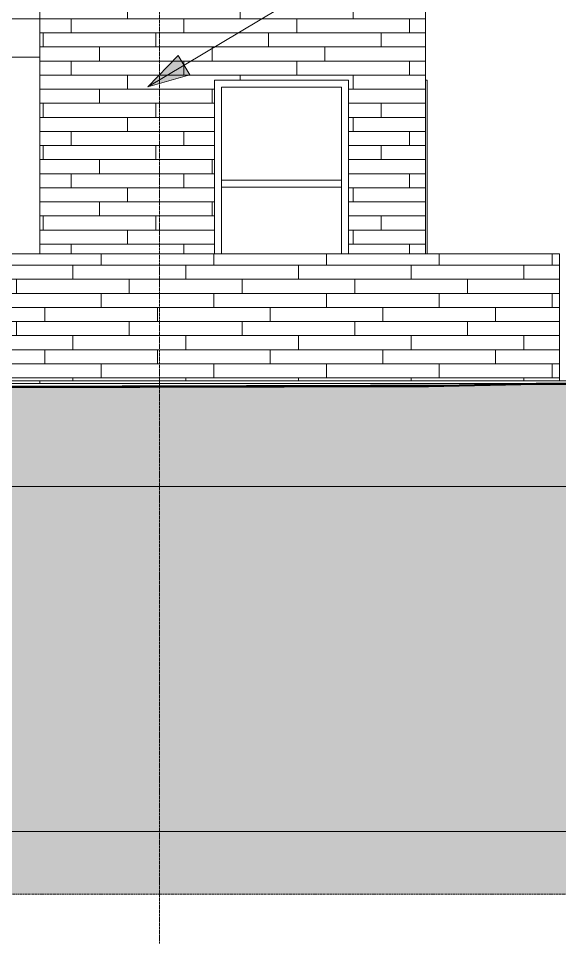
# Model space of a CAD drawing. Header units: inches. Extents: x -4169 to 1631, y -238 to 585.
# Drawn here: x -2213.4 to -2059.8, y -159.8 to 102.9 of the extents above; entities that cross this region are included whole.
import ezdxf

# ---------------------------------------------------------------- set-up
doc = ezdxf.new("R2010")
doc.units = ezdxf.units.IN
doc.header["$MEASUREMENT"] = 0
doc.linetypes.add('Aligning Line 1_8_', pattern=[0.25, 0.125, -0.125])
doc.linetypes.add('Grid Line 1_2_', pattern=[0.875, 0.5, -0.125, 0.125, -0.125])
for name, color, linetype, lineweight in [('0-1', 7, 'Continuous', 5), ('A-FLOR', 192, 'Continuous', 13), ('A-FLOR-LEVL-1', 51, 'Grid Line 1_2_', 9), ('A-GENM', 5, 'Continuous', 9), ('A-GLAZ', 151, 'Continuous', 13), ('A-WALL', 113, 'Continuous', 13), ('A-WALL-PATT-1', 111, 'Continuous', 9), ('C-TOPO', 7, 'Continuous', 9), ('C-TOPO-1', 250, 'Continuous', 50), ('G-ANNO-SYMB', 111, 'Aligning Line 1_8_', 9), ('G-ANNO-SYMB-2', 147, 'Aligning Line 1_8_', 9), ('G-ANNO-TEXT', 231, 'Continuous', 9), ('S-GRID-1', 1, 'Grid Line 1_2_', 9)]:
    doc.layers.add(name, color=color, linetype=linetype, lineweight=lineweight)

# ---------------------------------------------------------------- blocks, each defined once
blk = doc.blocks.new('CTR - 2nd Phase_rvt-1-BUILDING ELEVATION - WEST')
at = {"layer": 'A-FLOR-LEVL-1'}
for p, q in [((-4168.71, 0), (-1814.21, 0)), ((-4168.71, -30), (-1814.21, -30)), ((-4168.71, -128), (-1814.21, -128))]:
    blk.add_line(p, q, dxfattribs=at)
blk = doc.blocks.new('CTR  - Topography_rvt-1-BUILDING ELEVATION - WEST')
at = {"layer": 'C-TOPO'}
h = blk.add_hatch(dxfattribs=at)
h.set_pattern_fill('FP_6', color=256, style=0, pattern_type=2)
h.set_pattern_definition([(0, (-2936.56, 0), (24, 24), [24, -24]), (0, (-2936.56, 9), (24, 24), [24, -24]), (0, (-2936.56, 18), (24, 24), [24, -24]), (90, (-2933.56, 21), (-24, 24), [24, -24]), (90, (-2924.56, 21), (-24, 24), [24, -24]), (90, (-2915.56, 21), (-24, 24), [24, -24])])
h.paths.add_polyline_path([(-2622.53, -145.85), (-1910.9, -145.85), (-1910.9, -1.03), (-1969.99, -1.08), (-2012.2, -0.84), (-2067.07, -0.88), (-2097.03, -1.51), (-2586.24, -2.92), (-2636.89, -2.93), (-2653.78, -3), (-3639.93, -3), (-3847.12, -22.5), (-3898.72, -18.12), (-3984.99, -4.1), (-3984.99, -145.85), (-2634.34, -145.85)], flags=0)
at = {"layer": 'A-FLOR-LEVL-1'}
for p, q in [((-4168.71, 0), (-1814.21, 0)), ((-4168.71, -128), (-1814.21, -128))]:
    blk.add_line(p, q, dxfattribs=at)
at = {"layer": 'C-TOPO'}
for p, q in [((-1938.93, 0), (-2066.39, -0.87)), ((-2097.03, -1.51), (-2578.71, -2.92)), ((-2078.23, -1.12), (-2465.12, -2.27)), ((-2097.03, -1.51), (-2066.39, -0.87)), ((-2093.81, -1.49), (-2097.03, -1.51)), ((-2006.01, -0.84), (-2066.39, -0.87))]:
    blk.add_line(p, q, dxfattribs=at)
at = {"layer": 'C-TOPO-1'}
for p, q in [((-2578.71, -2.92), (-2097.03, -1.51)), ((-2097.03, -1.51), (-2066.39, -0.87)), ((-2066.39, -0.87), (-2006.01, -0.84))]:
    blk.add_line(p, q, dxfattribs=at)
at = {"layer": 'G-ANNO-SYMB-2'}
blk.add_line((-1910.9, 0), (-4072, 0), dxfattribs=at)
blk = doc.blocks.new('CTR - 1st Phase - Common Walls_rvt-1-BUILDING ELEVATION - WEST')
at = {"layer": 'A-FLOR-LEVL-1'}
for p, q in [((-4168.71, 0), (-1814.21, 0)), ((-4168.71, -30), (-1814.21, -30)), ((-4168.71, -128), (-1814.21, -128))]:
    blk.add_line(p, q, dxfattribs=at)
at = {"layer": 'G-ANNO-SYMB-2'}
blk.add_line((-1910.9, 0), (-4072, 0), dxfattribs=at)
blk = doc.blocks.new('_THE_ WINDOW _ DOOR - Window - 1st Floor-V5-BUILDING ELEVATION - WEST')
at = {"layer": 'A-GLAZ'}
for p, q in [((-2119.71, 85.37), (-2157.74, 85.37)), ((-2157.74, 85.37), (-2157.74, 36)), ((-2119.71, 36), (-2119.71, 85.37)), ((-2155.74, 36), (-2155.74, 83.37)), ((-2155.74, 83.37), (-2121.71, 83.37)), ((-2121.71, 83.37), (-2121.71, 36)), ((-2155.74, 57), (-2155.74, 55)), ((-2121.71, 57), (-2155.74, 57)), ((-2121.71, 55), (-2121.71, 57)), ((-2155.74, 55), (-2121.71, 55))]:
    blk.add_line(p, q, dxfattribs=at)
blk = doc.blocks.new('_THE_ WINDOW _ DOOR - Window - 1st Floor-V6-BUILDING ELEVATION - WEST')
at = {"layer": 'A-GLAZ'}
for q in [(-2097.82, 85.38), (-2097.32, 36)]:
    blk.add_line((-2097.32, 85.38), q, dxfattribs=at)
blk = doc.blocks.new('077123 - Manufactured Gutters and Downspouts - 077123 - Manufactured Gutters and Downspouts-V9-BUILDING ELEVATION - WEST')
at = {"layer": 'A-GENM'}
for p, q in [((-2207.34, 353.15), (-2207.34, 102.78)), ((-2207.34, 102.78), (-2215.34, 102.78)), ((-2207.34, 102.78), (-2207.34, 91.91)), ((-2207.34, 91.91), (-2215.34, 91.91)), ((-2207.34, 91.91), (-2207.34, 36)), ((-2207.34, 0), (-2207.34, -0.75))]:
    blk.add_line(p, q, dxfattribs=at)

msp = doc.modelspace()

# ---------------------------------------------------------------- hatches: boundary and pattern name
at = {"layer": 'A-WALL-PATT-1'}
h = msp.add_hatch(dxfattribs=at)
h.set_pattern_fill('FP_23', color=256, style=0, pattern_type=2)
h.set_pattern_definition([(0, (-2518.411, -29.2), (0, 4), []), (90, (-2518.411, -29.2), (-8, 8), [4, -28]), (90, (-2502.411, -25.2), (-8, 8), [4, -28])])
h.paths.add_polyline_path([(-2299.2198, 0), (-2255.9626, 0), (-2255.9626, 36), (-2215.3362, 36), (-2215.3362, 109.75), (-2514.5362, 109.75), (-2514.5362, 85.375), (-2465.4737, 85.375), (-2465.4737, 2), (-2445.7362, 2), (-2445.7362, 85.375), (-2407.7112, 85.375), (-2407.7112, 0.5), (-2442.5987, 0.5), (-2442.5987, 0), (-2316.1035, 0)], flags=0)
h.paths.add_polyline_path([(-2282.3362, 0.5), (-2311.3362, 0.5), (-2311.3362, 85.375), (-2273.3112, 85.375), (-2273.3112, 0.5)], flags=0)
h.paths.add_polyline_path([(-2349.7362, 0.5), (-2349.7362, 85.375), (-2311.7112, 85.375), (-2311.7112, 0.5), (-2316.1035, 0.5)], flags=0)
h.paths.add_polyline_path([(-2107.053, 36), (-2097.8237, 36), (-2097.8237, 109.75), (-2207.3362, 109.75), (-2207.3362, 36), (-2157.7362, 36), (-2157.7362, 85.375), (-2119.7112, 85.375), (-2119.7112, 36), (-2113.5, 36)], flags=0)
h.paths.add_polyline_path([(-2360.5487, 63.375), (-2360.5487, 71.125), (-2360.7987, 71.125), (-2360.7987, 77.625), (-2360.5487, 77.625), (-2360.5487, 85.375), (-2358.5487, 85.375), (-2358.5487, 77.625), (-2358.2987, 77.625), (-2358.2987, 71.125), (-2358.5487, 71.125), (-2358.5487, 63.375)], flags=0)
h = msp.add_hatch(dxfattribs=at)
h.set_pattern_fill('FP_11', color=256, style=0, pattern_type=2)
h.set_pattern_definition([(0, (-2061.924, 0.8), (0, 4), []), (90, (-2061.924, 0.8), (-8, 8), [4, -28]), (90, (-2045.924, 4.8), (-8, 8), [4, -28])])
h.paths.add_polyline_path([(-2059.7987, 0), (-2059.7987, 36), (-2255.9626, 36), (-2255.9626, 0), (-2062.8491, 0)], flags=0)
at = {"layer": 'G-ANNO-TEXT'}
msp.add_hatch(color=256, dxfattribs=at).paths.add_polyline_path([(-2176.6658, 83.4775), (-2164.716, 86.8749), (-2168.0157, 92.3946)], flags=0)

# ---------------------------------------------------------------- linework, layer by layer
at = {"layer": 'A-FLOR'}
for p, q in [((-2369.1237, -0.75), (-2061.9237, -0.75)), ((-2061.9237, -0.75), (-2061.9237, -0.8349))]:
    msp.add_line(p, q, dxfattribs=at)
at = {"layer": 'A-FLOR-LEVL-1'}
for p, q in [((-4167.9645, 0), (-1814.9564, 0)), ((-4167.9645, -30), (-1814.9564, -30)), ((-4167.9645, -128), (-1814.9564, -128))]:
    msp.add_line(p, q, dxfattribs=at)
at = {"layer": 'A-WALL'}
for p, q in [((-2097.8237, 36), (-2097.8237, 109.75)), ((-2059.7987, 36), (-2255.9626, 36)), ((-2059.7987, 0), (-2059.7987, 36)), ((-2442.5987, 0), (-2059.7987, 0))]:
    msp.add_line(p, q, dxfattribs=at)
at = {"layer": 'G-ANNO-SYMB'}
for p, q in [((-1910.8965, 0), (-4072.0005, 0)), ((-1910.8965, -145.8387), (-4072.0005, -145.8387))]:
    msp.add_line(p, q, dxfattribs=at)
at = {"layer": 'G-ANNO-TEXT'}
for p, q in [((-2176.6658, 83.4775), (-1985.2498, 197.9048)), ((-2168.0157, 92.3946), (-2176.6658, 83.4775)), ((-2164.716, 86.8749), (-2168.0157, 92.3946)), ((-2176.6658, 83.4775), (-2164.716, 86.8749))]:
    msp.add_line(p, q, dxfattribs=at)
at = {"layer": 'S-GRID-1'}
msp.add_line((-2173.3237, -159.8356), (-2173.3237, 470.5), dxfattribs=at)

# ---------------------------------------------------------------- block references
at = {"layer": '0-1'}
for name in ['CTR - 2nd Phase_rvt-1-BUILDING ELEVATION - WEST', 'CTR - 1st Phase - Common Walls_rvt-1-BUILDING ELEVATION - WEST', 'CTR  - Topography_rvt-1-BUILDING ELEVATION - WEST']:
    msp.add_blockref(name, (0, 0), dxfattribs=at)
at = {"layer": 'A-GENM'}
msp.add_blockref('077123 - Manufactured Gutters and Downspouts - 077123 - Manufactured Gutters and Downspouts-V9-BUILDING ELEVATION - WEST', (0, 0), dxfattribs=at)
at = {"layer": 'A-GLAZ'}
for name in ['_THE_ WINDOW _ DOOR - Window - 1st Floor-V5-BUILDING ELEVATION - WEST', '_THE_ WINDOW _ DOOR - Window - 1st Floor-V6-BUILDING ELEVATION - WEST']:
    msp.add_blockref(name, (0, 0), dxfattribs=at)

doc.saveas('drawing.dxf')
